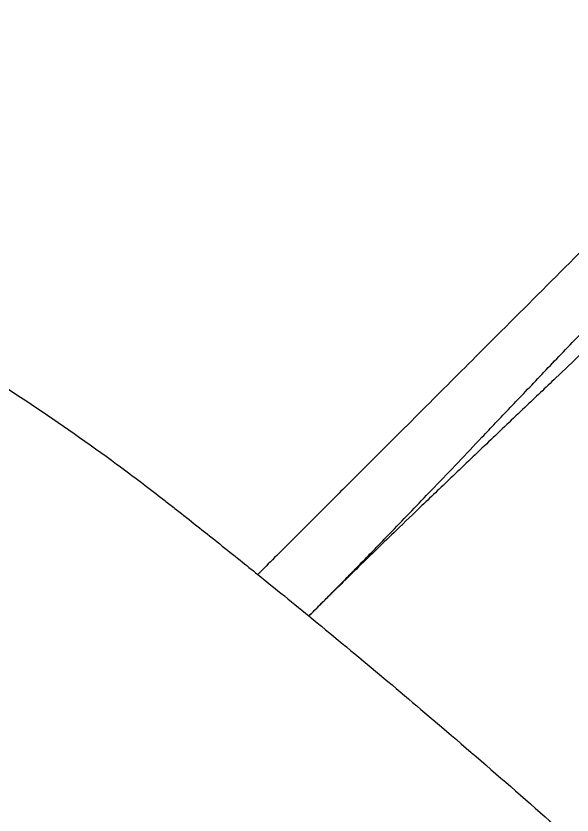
# Model space of a CAD drawing. Header units: inches. Extents: x 2 to 86, y -22 to 129.
# Drawn here: x 64.999 to 67.123, y 69.272 to 72.326 of the extents above; entities that cross this region are included whole.
import ezdxf

# ---------------------------------------------------------------- set-up
doc = ezdxf.new("R2010")
doc.units = ezdxf.units.IN
doc.header["$MEASUREMENT"] = 0
doc.layers.add('BDIM_CYAN', color=4, linetype='Continuous')

# ---------------------------------------------------------------- blocks, each defined once
blk = doc.blocks.new('2026 RHYTHM')
at = {"layer": 'BDIM_CYAN', "color": 3}
for points, knots in [([(69.1048, 74.7616), (69.0956, 74.7524), (69.0816, 74.7383), (69.056, 74.7129), (69.0282, 74.685), (68.9587, 74.6156), (68.8566, 74.5135), (68.7116, 74.3683), (68.5697, 74.2266), (68.4156, 74.0724), (68.2517, 73.9085), (68.0924, 73.7493), (67.92, 73.5768), (67.7419, 73.3988), (67.5327, 73.1896), (67.2797, 72.9366), (66.9939, 72.6509), (66.6585, 72.3153), (66.3273, 71.9843), (66.0323, 71.6891), (65.7968, 71.4537), (65.616, 71.2728), (65.431, 71.088), (65.216, 70.8728), (64.9666, 70.6235), (64.6903, 70.3472), (64.4313, 70.0881), (64.2268, 69.8836), (64.0824, 69.7393), (63.9715, 69.6284), (63.8651, 69.5221), (63.7679, 69.4247), (63.6858, 69.3427), (63.6153, 69.2722), (63.5707, 69.2275), (63.5493, 69.2061)], [0, 0, 0, 0, 0.006365, 0.009764, 0.017568, 0.025492, 0.056944, 0.085563, 0.119845, 0.147412, 0.182746, 0.222022, 0.245651, 0.28829, 0.330227, 0.371459, 0.438659, 0.497267, 0.56305, 0.62302, 0.656055, 0.685845, 0.715413, 0.748649, 0.790911, 0.832792, 0.874293, 0.905722, 0.922128, 0.937153, 0.954064, 0.968581, 0.979884, 0.990356, 1, 1, 1, 1]), ([(55.5989, 71.5281), (55.7263, 71.5163), (55.9811, 71.4927), (56.4907, 71.4456), (57.3762, 71.3638), (58.1406, 71.2931), (58.6661, 71.2445), (58.7044, 71.241), (58.7681, 71.2352), (58.8795, 71.2245), (59.0388, 71.207), (59.2297, 71.1812), (59.6111, 71.1209), (60.1807, 70.9973), (60.9276, 70.7615), (61.6545, 70.4554), (62.3537, 70.0803), (62.8237, 69.7675), (63.09, 69.5688), (63.156, 69.5183), (63.2084, 69.4774), (63.2608, 69.4364), (63.3521, 69.3642), (63.4525, 69.2839), (63.5268, 69.2242), (63.5492, 69.2061)], [0, 0, 0, 0, 0.015625, 0.03125, 0.0625, 0.1242188, 0.125, 0.1269531, 0.1289062, 0.1328125, 0.140625, 0.1484375, 0.15625, 0.1875, 0.21875, 0.25, 0.28125, 0.3125, 0.3164062, 0.3203125, 0.3222656, 0.3242188, 0.328125, 0.3359375, 0.3393217, 0.3393217, 0.3393217, 0.3393217]), ([(63.7443, 69.0474), (63.7552, 69.0583), (63.7772, 69.0804), (63.8108, 69.1143), (63.8453, 69.1492), (63.8807, 69.1851), (63.917, 69.2222), (63.9542, 69.2603), (63.9923, 69.2994), (64.0313, 69.3396), (64.1078, 69.4189), (64.2325, 69.5488), (64.3619, 69.6847), (64.4588, 69.7866), (64.5144, 69.8451), (64.5732, 69.9069), (64.6352, 69.972), (64.7003, 70.0403), (64.7684, 70.1115), (64.8394, 70.1854), (64.913, 70.2618), (64.9894, 70.3405), (65.0407, 70.3929), (65.0669, 70.4197)], [0, 0, 0, 0, 0.025449, 0.0514793, 0.078091, 0.1052843, 0.1330592, 0.1614161, 0.190355, 0.219876, 0.2499794, 0.3637356, 0.499981, 0.538926, 0.5803295, 0.6241909, 0.6705096, 0.7192849, 0.7705162, 0.8242031, 0.8803456, 0.938944, 1, 1, 1, 1]), ([(64.8133, 70.077), (64.8039, 70.0681), (64.7622, 70.0284), (64.681, 69.9512), (64.5629, 69.8385), (64.4312, 69.7131), (64.2998, 69.5878), (64.1823, 69.4753), (64.0861, 69.3827), (64.0055, 69.3046), (63.9351, 69.236), (63.8683, 69.1704), (63.8048, 69.1078), (63.7642, 69.0673), (63.7443, 69.0475)], [0, 0, 0, 0, 0.026068, 0.115966, 0.22419, 0.350742, 0.476185, 0.5844, 0.675389, 0.745148, 0.812487, 0.877408, 0.939911, 1, 1, 1, 1]), ([(63.5492, 69.2061), (63.5786, 69.1824), (63.6438, 69.1297), (63.7087, 69.0767), (63.7444, 69.0475)], [0.339321707, 0.339321707, 0.339321707, 0.339321707, 0.34375, 0.349165154, 0.349165154, 0.349165154, 0.349165154]), ([(63.7444, 69.0475), (63.9146, 68.9081), (64.2874, 68.596), (64.8537, 68.1001), (65.4422, 67.5595), (66.0182, 67.0055), (66.5819, 66.4389), (67.1332, 65.8603), (67.6724, 65.2705), (68.1996, 64.6703), (68.6293, 64.1619), (68.8958, 63.8376), (68.9927, 63.7184), (69.0057, 63.7024)], [0.3491652, 0.3491652, 0.3491652, 0.3491652, 0.375, 0.40625, 0.4375, 0.46875, 0.5, 0.53125, 0.5625, 0.59375, 0.625, 0.640625, 0.6430372, 0.6430372, 0.6430372, 0.6430372])]:
    blk.add_open_spline(points, degree=3, knots=knots, dxfattribs=at)

msp = doc.modelspace()

# ---------------------------------------------------------------- block references
msp.add_blockref('2026 RHYTHM', (2.3733, 0.9854))

doc.saveas('drawing.dxf')
